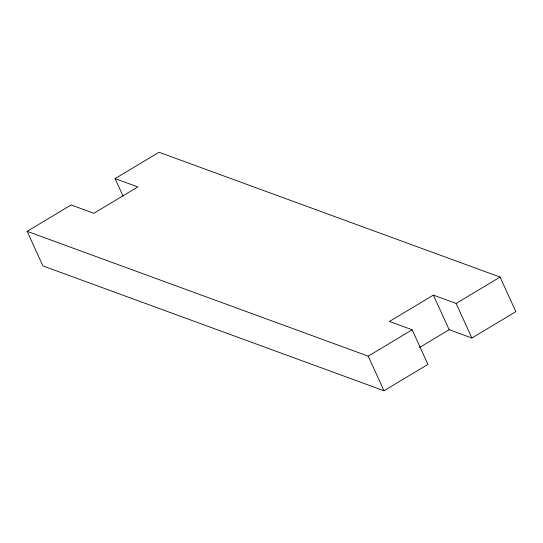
<?xml version="1.0" encoding="UTF-8"?>
<svg xmlns="http://www.w3.org/2000/svg" width="543" height="543" viewBox="0 0 543 543"><rect width="100%" height="100%" fill="white"/><g stroke="black" fill="none" stroke-linecap="round" stroke-linejoin="round"><path stroke-width="0.81" d="M27.15 231.332L71.106 204.976L93.844 213.297L137.807 186.935L115.068 178.613L159.024 152.257L500.083 277.079L515.85 311.668L471.894 338.024L449.156 329.703L433.389 295.114L389.433 321.47L412.171 329.791L427.932 364.387L383.976 390.743L42.917 265.921L27.15 231.332L368.208 356.154L383.976 390.743M368.208 356.154L412.171 329.791M433.389 295.114L456.127 303.435L500.083 277.079M419.61 347.425L449.156 329.703M456.127 303.435L471.894 338.024M115.068 178.613L123.125 196.294"/></g></svg>
